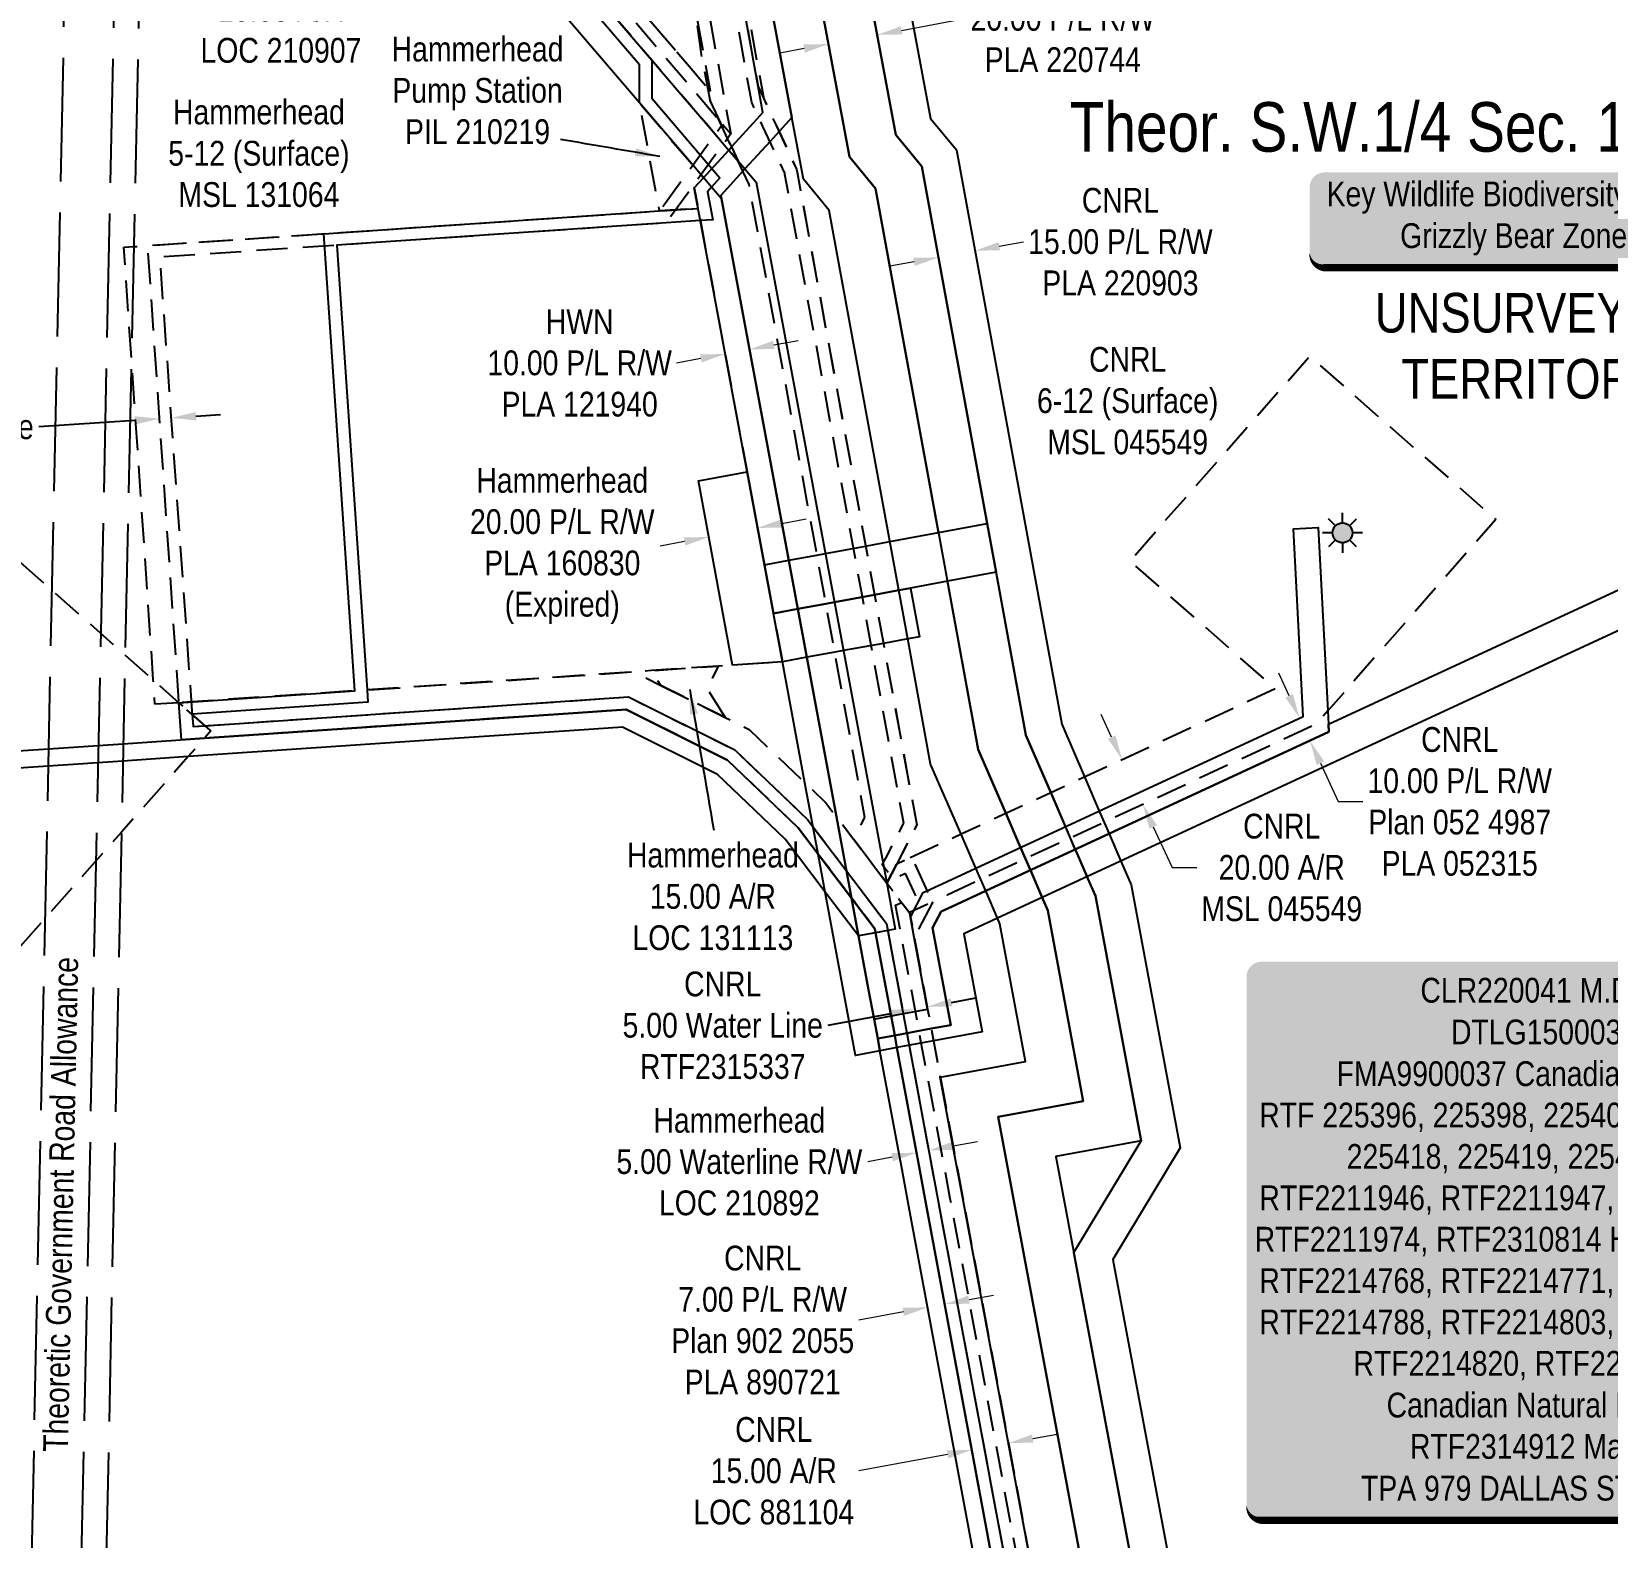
# Model space of a CAD drawing. Extents: x 402981 to 415543, y 6059617 to 6063944.
# Drawn here: x 404687 to 405324, y 6061458 to 6062066 of the extents above; entities that cross this region are included whole.
import ezdxf
from ezdxf.enums import TextEntityAlignment as Align

# ---------------------------------------------------------------- set-up
doc = ezdxf.new("R2010")
doc.units = 0
doc.header["$LTSCALE"] = 5
doc.header["$PDMODE"] = 34
doc.header["$PDSIZE"] = 5
doc.linetypes.add('foc-ACCESSROAD', pattern=[3.75, 2.5, -1.25])
doc.linetypes.add('foc-UNSURVEYED', pattern=[12.5, 10, -2.5])
doc.layers.get('Defpoints').update_dxf_attribs({"color": 9})
for name, color, linetype in [('AS-SURFACE IMPACT', 7, 'Continuous'), ('AS-WILDLIFE-BLOCK', 131, 'Continuous'), ('C-SYMBOL', 7, 'Continuous'), ('F-AR', 190, 'foc-ACCESSROAD'), ('F-RW', 190, 'Continuous'), ('F-WS', 190, 'foc-ACCESSROAD'), ('F-WS-S', 190, 'Continuous'), ('L-ROAD-T', 7, 'Continuous'), ('L-UNS-T', 3, 'Continuous'), ('L-USEC', 7, 'foc-UNSURVEYED'), ('P-TEMP-BLUE', 160, 'Continuous')]:
    doc.layers.add(name, color=color, linetype=linetype)
for name, color, linetype, lineweight in [('F-AR-T', 190, 'Continuous', 9), ('F-RW-T', 190, 'Continuous', 9), ('F-WS-T', 190, 'Continuous', 9)]:
    doc.layers.add(name, color=color, linetype=linetype, lineweight=lineweight)
doc.styles.add('175L', font='ARIALN.TTF', dxfattribs={"height": 20})
doc.styles.add('80', font='ARIALN.TTF', dxfattribs={"height": 10})
doc.styles.add('80CG', font='ARIALN.TTF', dxfattribs={"height": 10})
doc.styles.add('80L', font='ARIALN.TTF', dxfattribs={"height": 10})
doc.dimstyles.new('Compass 5 000', dxfattribs={"dimscale": 5, "dimtxt": 9, "dimasz": 2, "dimexe": 0.2, "dimexo": 0.0625, "dimgap": 0.5, "dimtad": 0, "dimtih": 1, "dimtoh": 1, "dimzin": 0, "dimdsep": 46, "dimtxsty": '80CG', "dimcen": 0.1, "dimse1": 1, "dimse2": 1, "dimclrd": 256, "dimclrt": 256, "dimaunit": 1, "dimadec": 4, "dimazin": 0, "dimtfac": 0.06, "dimtofl": 0, "dimtmove": 0, "dimatfit": 1, "dimfxl": 0.2, "dimtolj": 1, "dimtzin": 0, "dimlwd": -1, "dimarcsym": 0})

# ---------------------------------------------------------------- blocks, each defined once
blk = doc.blocks.new('*D549')
at = {"layer": 'Defpoints', "color": 0, "transparency": 16777216}
for p in [(405044.65, 6061613.27), (405045.06, 6061611.06), (405049.97, 6061611.98)]:
    blk.add_point(p, dxfattribs=at)
at = {"layer": 'F-RW-T', "color": 14, "transparency": 16777216}
for p, q in [((405059.39, 6061616.01), (405069.22, 6061617.84)), ((405034.82, 6061611.44), (405024.99, 6061609.61))]:
    blk.add_line(p, q, dxfattribs=at)
for points in [[(405059.09, 6061617.65), (405059.7, 6061614.37), (405049.56, 6061614.18)], [(405034.51, 6061613.07), (405035.12, 6061609.8), (405044.65, 6061613.27)]]:
    blk.add_solid(points, dxfattribs=at)
at = {"layer": 'F-RW-T', "color": 14, "transparency": 16777216, "insert": (404973.11, 6061609.61), "char_height": 10, "attachment_point": 5, "style": '80CG'}
blk.add_mtext('\\A1;Hammerhead\\P5.00 Waterline R/W\\PLOC 210892', dxfattribs=at)
blk = doc.blocks.new('*D560')
at = {"layer": 'Defpoints', "color": 0, "transparency": 16777216}
for p in [(404891.41, 6062123.75), (404914.65, 6062096.58), (404907.13, 6062090.15)]:
    blk.add_point(p, dxfattribs=at)
at = {"layer": 'F-AR-T', "transparency": 16777216}
for p, q in [((404899.01, 6062130.25), (404906.61, 6062136.75)), ((404876.29, 6062110.83), (404834.34, 6062074.96)), ((404834.34, 6062074.96), (404824.34, 6062074.96))]:
    blk.add_line(p, q, dxfattribs=at)
for points in [[(404897.93, 6062131.52), (404900.1, 6062128.99), (404891.41, 6062123.75)], [(404875.21, 6062112.09), (404877.37, 6062109.56), (404883.89, 6062117.32)]]:
    blk.add_solid(points, dxfattribs=at)
at = {"layer": 'F-AR-T', "transparency": 16777216, "insert": (404788, 6062074.96), "char_height": 10, "attachment_point": 5, "style": '80CG'}
blk.add_mtext('\\A1;Hammerhead\\P10.00 A/R\\PLOC 210907', dxfattribs=at)
blk = doc.blocks.new('*D566')
at = {"layer": 'Defpoints', "color": 0, "transparency": 16777216}
for p in [(405055.89, 6061552.87), (405070.63, 6061555.61), (405081.73, 6061496.01)]:
    blk.add_point(p, dxfattribs=at)
at = {"layer": 'F-AR-T', "transparency": 16777216}
for p, q in [((405091.56, 6061497.84), (405101.39, 6061499.68)), ((405057.16, 6061491.44), (405021.3, 6061484.77))]:
    blk.add_line(p, q, dxfattribs=at)
for points in [[(405091.26, 6061499.48), (405091.87, 6061496.21), (405081.73, 6061496.01)], [(405056.85, 6061493.08), (405057.46, 6061489.8), (405066.99, 6061493.27)]]:
    blk.add_solid(points, dxfattribs=at)
at = {"layer": 'F-AR-T', "transparency": 16777216, "insert": (404987.01, 6061484.77), "char_height": 10, "attachment_point": 5, "style": '80CG'}
blk.add_mtext('\\A1;CNRL\\P15.00 A/R\\PLOC 881104', dxfattribs=at)
blk = doc.blocks.new('*D578')
at = {"layer": 'Defpoints', "color": 0, "transparency": 16777216}
for p in [(405127.79, 6061772.08), (405136.04, 6061753.86), (405136.19, 6061753.93)]:
    blk.add_point(p, dxfattribs=at)
at = {"layer": 'F-AR-T', "transparency": 16777216}
for p, q in [((405123.44, 6061781.09), (405119.24, 6061790.17)), ((405140.24, 6061744.79), (405147.83, 6061728.38)), ((405147.83, 6061728.38), (405157.83, 6061728.38))]:
    blk.add_line(p, q, dxfattribs=at)
for points in [[(405124.96, 6061781.79), (405121.93, 6061780.39), (405127.64, 6061772.01)], [(405141.75, 6061745.49), (405138.72, 6061744.09), (405136.04, 6061753.86)]]:
    blk.add_solid(points, dxfattribs=at)
at = {"layer": 'F-AR-T', "transparency": 16777216, "insert": (405192.13, 6061728.38), "char_height": 10, "attachment_point": 5, "style": '80CG'}
blk.add_mtext('\\A1;CNRL\\P20.00 A/R\\PMSL 045549', dxfattribs=at)
blk = doc.blocks.new('*D592')
at = {"layer": 'Defpoints', "color": 0, "transparency": 16777216}
for p in [(404967.37, 6061935.75), (404967.48, 6061935.16), (404977.31, 6061936.99)]:
    blk.add_point(p, dxfattribs=at)
at = {"layer": 'F-RW-T', "transparency": 16777216}
for p, q in [((404987.03, 6061939.41), (404996.86, 6061941.24)), ((404957.53, 6061933.93), (404947.7, 6061932.1))]:
    blk.add_line(p, q, dxfattribs=at)
for points in [[(404986.73, 6061941.05), (404987.34, 6061937.77), (404977.2, 6061937.58)], [(404957.23, 6061935.56), (404957.84, 6061932.29), (404967.37, 6061935.75)]]:
    blk.add_solid(points, dxfattribs=at)
at = {"layer": 'F-RW-T', "transparency": 16777216, "insert": (404908.62, 6061932.1), "char_height": 10, "attachment_point": 5, "style": '80CG', "bg_fill": 3, "box_fill_scale": 1.1, "bg_fill_color": 256, "bg_fill_true_color": 13158600, "bg_fill_transparency": 0}
blk.add_mtext('\\A1;HWN\\P10.00 P/L R/W\\PPLA 121940', dxfattribs=at)
blk = doc.blocks.new('*D615')
at = {"layer": 'Defpoints', "color": 0, "transparency": 16777216}
for p in [(404980.21, 6061866.64), (404960.59, 6061863.01), (404960.81, 6061861.86)]:
    blk.add_point(p, dxfattribs=at)
at = {"layer": 'F-RW-T', "transparency": 16777216}
for p, q in [((404990.25, 6061867.32), (405000.09, 6061869.14)), ((404950.97, 6061860.04), (404941.14, 6061858.22))]:
    blk.add_line(p, q, dxfattribs=at)
for points in [[(404989.95, 6061868.96), (404990.56, 6061865.68), (404980.42, 6061865.5)], [(404950.67, 6061861.68), (404951.28, 6061858.4), (404960.81, 6061861.86)]]:
    blk.add_solid(points, dxfattribs=at)
at = {"layer": 'F-RW-T', "transparency": 16777216, "insert": (404901.6, 6061858.22), "char_height": 10, "attachment_point": 5, "style": '80CG'}
blk.add_mtext('\\A1;Hammerhead\\P20.00 P/L R/W\\PPLA 160830\\P(Expired)', dxfattribs=at)
blk = doc.blocks.new('*D619')
at = {"layer": 'Defpoints', "color": 0, "transparency": 16777216}
for p in [(405077.09, 6061520.93), (405096.83, 6061524.6), (405093.48, 6061432.92)]:
    blk.add_point(p, dxfattribs=at)
at = {"layer": 'F-RW-T', "transparency": 16777216}
for p, q in [((405123.05, 6061438.42), (405132.88, 6061440.25)), ((405083.65, 6061431.09), (405038.09, 6061422.61))]:
    blk.add_line(p, q, dxfattribs=at)
for points in [[(405122.74, 6061440.06), (405123.35, 6061436.79), (405113.22, 6061436.59)], [(405083.34, 6061432.73), (405083.95, 6061429.45), (405093.48, 6061432.92)]]:
    blk.add_solid(points, dxfattribs=at)
at = {"layer": 'F-RW-T', "transparency": 16777216, "insert": (404998.55, 6061422.61), "char_height": 10, "attachment_point": 5, "style": '80CG'}
blk.add_mtext('\\A1;Hammerhead\\P20.00 P/L R/W\\PPLA 170041', dxfattribs=at)
blk = doc.blocks.new('*D635')
at = {"layer": 'Defpoints', "color": 0, "transparency": 16777216}
for p in [(405022.05, 6062100.5), (405002.39, 6062096.83), (405028.76, 6062064.58)]:
    blk.add_point(p, dxfattribs=at)
at = {"layer": 'F-RW-T', "transparency": 16777216}
for p, q in [((405038.59, 6062066.41), (405064.17, 6062071.19)), ((404999.27, 6062059.07), (404989.44, 6062057.23))]:
    blk.add_line(p, q, dxfattribs=at)
for points in [[(405038.29, 6062068.05), (405038.9, 6062064.78), (405028.76, 6062064.58)], [(404998.96, 6062060.71), (404999.58, 6062057.43), (405009.1, 6062060.9)]]:
    blk.add_solid(points, dxfattribs=at)
at = {"layer": 'F-RW-T', "transparency": 16777216, "insert": (405103.71, 6062071.19), "char_height": 10, "attachment_point": 5, "style": '80CG'}
blk.add_mtext('\\A1;Hammerhead\\P20.00 P/L R/W\\PPLA 220744', dxfattribs=at)
blk = doc.blocks.new('*D652')
at = {"layer": 'Defpoints', "color": 0, "transparency": 16777216}
for p in [(404838.17, 6062147.66), (404906.24, 6062091.19), (404894.84, 6062081.44)]:
    blk.add_point(p, dxfattribs=at)
at = {"layer": 'F-RW-T', "transparency": 16777216}
for p, q in [((404857.16, 6062163.91), (404864.76, 6062170.41)), ((404830.58, 6062141.16), (404822.98, 6062134.65)), ((404822.98, 6062134.65), (404812.98, 6062134.65))]:
    blk.add_line(p, q, dxfattribs=at)
for points in [[(404856.08, 6062165.17), (404858.25, 6062162.64), (404849.57, 6062157.41)], [(404829.49, 6062142.42), (404831.66, 6062139.89), (404838.17, 6062147.66)]]:
    blk.add_solid(points, dxfattribs=at)
at = {"layer": 'F-RW-T', "transparency": 16777216, "insert": (404773.89, 6062134.65), "char_height": 10, "attachment_point": 5, "style": '80CG'}
blk.add_mtext('\\A1;CNRL\\P15.00 P/L R/W\\PPlan 942 0857\\PPLA 940124', dxfattribs=at)
blk = doc.blocks.new('*U677')
h = blk.add_hatch(color=255)
edge = h.paths.add_edge_path()
edge.add_line((-144, -113.5), (144, -113.5))
edge.add_arc((144, -107.5), 6, 270, 360)
edge.add_line((150, -107.5), (150, 106))
edge.add_arc((144, 106), 6, 0, 90)
edge.add_line((144, 112), (-144, 112))
edge.add_arc((-144, 106), 6, 90, 180)
edge.add_line((-150, 106), (-150, -107.5))
edge.add_arc((-144, -107.5), 6, 180, 270)
at = {"color": 44, "flags": 128}
blk.add_lwpolyline([(-144, -113.5, 3, 3, 0), (144, -113.5, 3, 3, 0.414214), (150, -107.5, 3, 3, 0), (150, 106, 3, 0, 0.414214), (144, 112, 0, 0, 0), (-144, 112, 0, 0, 0.414214), (-150, 106, 0, 0, 0), (-150, -107.5, 0, 3, 0.414214)], format="xyseb", close=True, dxfattribs=at)
at = {"color": 44, "style": '80'}
blk.add_attdef('ENTER_TEXT_001', (-35.99, -5), '', height=10, dxfattribs=at)
blk = doc.blocks.new('*D685')
at = {"layer": 'Defpoints', "color": 0, "transparency": 16777216}
for p in [(405189.66, 6061784.2), (405203.53, 6061779.61), (405193.86, 6061775.13)]:
    blk.add_point(p, dxfattribs=at)
at = {"layer": 'F-RW-T', "transparency": 16777216}
for p, q in [((405195.13, 6061797.75), (405190.93, 6061806.83)), ((405207.73, 6061770.53), (405214.91, 6061755.03)), ((405214.91, 6061755.03), (405224.91, 6061755.03))]:
    blk.add_line(p, q, dxfattribs=at)
for points in [[(405196.64, 6061798.45), (405193.62, 6061797.05), (405199.33, 6061788.68)], [(405209.25, 6061771.23), (405206.22, 6061769.83), (405203.53, 6061779.61)]]:
    blk.add_solid(points, dxfattribs=at)
at = {"layer": 'F-RW-T', "transparency": 16777216, "insert": (405263.99, 6061755.03), "char_height": 10, "attachment_point": 5, "style": '80CG'}
blk.add_mtext('\\A1;CNRL\\P10.00 P/L R/W\\PPlan 052 4987\\PPLA 052315', dxfattribs=at)
blk = doc.blocks.new('*U687')
h = blk.add_hatch(color=255)
edge = h.paths.add_edge_path()
edge.add_line((-76.5, -20), (76.5, -20))
edge.add_arc((76.5, -14), 6, 270, 360)
edge.add_line((82.5, -14), (82.5, 12.5))
edge.add_arc((76.5, 12.5), 6, 0, 90)
edge.add_line((76.5, 18.5), (-76.5, 18.5))
edge.add_arc((-76.5, 12.5), 6, 90, 180)
edge.add_line((-82.5, 12.5), (-82.5, -14))
edge.add_arc((-76.5, -14), 6, 180, 270)
at = {"color": 131, "flags": 128}
blk.add_lwpolyline([(-76.5, -20, 3, 3, 0), (76.5, -20, 3, 3, 0.414214), (82.5, -14, 3, 3, 0), (82.5, 12.5, 3, 0, 0.414214), (76.5, 18.5, 0, 0, 0), (-76.5, 18.5, 0, 0, 0.414214), (-82.5, 12.5, 0, 0, 0), (-82.5, -14, 0, 3, 0.414214)], format="xyseb", close=True, dxfattribs=at)
at = {"color": 131, "style": '80'}
blk.add_attdef('ENTER_TEXT_001', (-35.99, -5), '', height=10, dxfattribs=at)
blk = doc.blocks.new('GAS')
h = blk.add_hatch(color=255)
h.dxf.hatch_style = 1
edge = h.paths.add_edge_path()
edge.add_arc((0, 0), 0.9, 0, 360)
for p, q in [((0, 0.81), (0, 1.62)), ((-0.81, 0), (-1.62, 0)), ((-0.57, 0.57), (-1.14, 1.14)), ((0.57, 0.57), (1.14, 1.14)), ((1.62, 0), (0.81, 0)), ((-0.57, -0.57), (-1.14, -1.14)), ((0, -0.81), (0, -1.62)), ((1.14, -1.14), (0.57, -0.57))]:
    blk.add_line(p, q)
blk.add_circle((0, 0), 0.8)
blk = doc.blocks.new('*D709')
at = {"layer": 'Defpoints', "color": 0, "transparency": 16777216}
for p in [(405041.46, 6061684.99), (405046.37, 6061685.9), (405044.03, 6061671.21)]:
    blk.add_point(p, dxfattribs=at)
at = {"layer": 'P-TEMP-BLUE', "transparency": 16777216}
for p, q in [((405058.77, 6061673.96), (405068.6, 6061675.79)), ((405034.2, 6061669.38), (405008.85, 6061664.66))]:
    blk.add_line(p, q, dxfattribs=at)
for points in [[(405058.47, 6061675.59), (405059.08, 6061672.32), (405048.94, 6061672.12)], [(405033.89, 6061671.02), (405034.5, 6061667.74), (405044.03, 6061671.21)]]:
    blk.add_solid(points, dxfattribs=at)
at = {"layer": 'P-TEMP-BLUE', "transparency": 16777216, "insert": (404966.39, 6061664.66), "char_height": 10, "attachment_point": 5, "style": '80CG'}
blk.add_mtext('\\A1;CNRL\\P5.00 Water Line\\PRTF2315337', dxfattribs=at)
blk = doc.blocks.new('*D792')
at = {"layer": 'Defpoints', "color": 0, "transparency": 16777216}
for p in [(405068.22, 6061977.45), (405071.23, 6061961.07), (405056.48, 6061958.37)]:
    blk.add_point(p, dxfattribs=at)
at = {"layer": 'F-RW-T', "transparency": 16777216}
for p, q in [((405078.06, 6061979.25), (405087.9, 6061981.06)), ((405043.64, 6061972.94), (405033.81, 6061971.14))]:
    blk.add_line(p, q, dxfattribs=at)
for points in [[(405077.76, 6061980.89), (405078.36, 6061977.61), (405068.22, 6061977.45)], [(405043.34, 6061974.58), (405043.94, 6061971.3), (405053.48, 6061974.75)]]:
    blk.add_solid(points, dxfattribs=at)
at = {"layer": 'F-RW-T', "transparency": 16777216, "insert": (405126.98, 6061981.06), "char_height": 10, "attachment_point": 5, "style": '80CG'}
blk.add_mtext('\\A1;CNRL\\P15.00 P/L R/W\\PPLA 220903', dxfattribs=at)
blk = doc.blocks.new('*D793')
at = {"layer": 'Defpoints', "color": 0, "transparency": 16777216}
for p in [(405047.37, 6061560.39), (405054.25, 6061561.67), (405049.15, 6061550.83)]:
    blk.add_point(p, dxfattribs=at)
at = {"layer": 'F-RW-T', "transparency": 16777216}
for p, q in [((405065.87, 6061553.94), (405075.7, 6061555.77)), ((405039.32, 6061549), (405021.29, 6061545.64))]:
    blk.add_line(p, q, dxfattribs=at)
for points in [[(405065.56, 6061555.58), (405066.17, 6061552.3), (405056.03, 6061552.11)], [(405039.02, 6061550.64), (405039.63, 6061547.36), (405049.15, 6061550.83)]]:
    blk.add_solid(points, dxfattribs=at)
at = {"layer": 'F-RW-T', "transparency": 16777216, "insert": (404982.53, 6061545.64), "char_height": 10, "attachment_point": 5, "style": '80CG'}
blk.add_mtext('\\A1;CNRL\\P7.00 P/L R/W\\PPlan 902 2055\\PPLA 890721', dxfattribs=at)
blk = doc.blocks.new('*D794')
at = {"layer": 'Defpoints', "color": 0, "transparency": 16777216}
for p in [(404738.99, 6061909.62), (404739.27, 6061905.58), (404743.91, 6061905.9)]:
    blk.add_point(p, dxfattribs=at)
at = {"layer": 'P-TEMP-BLUE', "transparency": 16777216}
for p, q in [((404753.61, 6061910.62), (404763.59, 6061911.3)), ((404729.02, 6061908.94), (404690.2, 6061906.29))]:
    blk.add_line(p, q, dxfattribs=at)
for points in [[(404728.9, 6061910.61), (404729.13, 6061907.28), (404738.99, 6061909.62)], [(404753.5, 6061912.28), (404753.72, 6061908.96), (404743.63, 6061909.94)]]:
    blk.add_solid(points, dxfattribs=at)
at = {"layer": 'P-TEMP-BLUE', "transparency": 16777216, "insert": (404647.74, 6061906.29), "char_height": 10, "attachment_point": 5, "style": '80CG'}
blk.add_mtext('\\A1;Mancal\\P5.00 Water Line\\PRTF2317501', dxfattribs=at)

msp = doc.modelspace()

# ---------------------------------------------------------------- linework, layer by layer
at = {"layer": 'F-AR', "color": 160, "flags": 128}
for points in [[(404326.532, 6063917.694), (404451.503, 6063880.422), (404515.202, 6063885.289), (404633.955, 6063882.465), (404700.233, 6063516.664), (404714.053, 6063519.168), (404821.905, 6062923.687), (404943.446, 6062253.042), (404958.047, 6062176.789), (404982.925, 6062038.816), (404987.16, 6062029.745), (404992.849, 6062017.557), (404996.228, 6062010.32), (404996.443, 6062009.146), (405001.597, 6061980.997), (405027.683, 6061838.543), (405031.276, 6061818.921), (405044.706, 6061745.579), (405036.737, 6061729.958), (405042.573, 6061732.658), (405050.97, 6061714.508), (405041.833, 6061710.281), (405043.722, 6061700.138), (405049.109, 6061671.216), (405050.577, 6061663.358), (405051.494, 6061658.434), (405060.446, 6061610.343), (405063.191, 6061595.597), (405101.565, 6061389.47), (405105.576, 6061366.683), (405171.565, 6060991.971), (405207.741, 6060799.86), (405276.437, 6060424.286), (405302.23, 6060284.663), (405312.022, 6060231.66), (405312.241, 6060223.31), (405312.552, 6060211.421), (405314.492, 6060137.366), (405439.998, 6060243.264), (405484.39, 6060279.435), (405508.005, 6060298.956), (405554.707, 6060340.97), (405627.508, 6060401.734), (405640.729, 6060412.77), (405610.717, 6060445.51), (405682.043, 6060505.426), (405685.171, 6060501.714), (405617.76, 6060444.908), (405647.766, 6060412.595), (405630.366, 6060398.296), (405443.221, 6060239.444), (405309.753, 6060127.424), (405307.556, 6060211.29), (405307.245, 6060223.18), (405307.036, 6060231.137), (405297.315, 6060283.755), (405271.522, 6060423.383), (405202.827, 6060798.948), (405166.648, 6060991.075), (405100.654, 6061365.817), (405096.647, 6061388.579), (405058.277, 6061594.683), (405055.533, 6061609.428), (405046.58, 6061657.519), (405045.663, 6061662.443), (405044.196, 6061670.299), (405038.809, 6061699.222), (405036.209, 6061713.185), (405044.335, 6061716.945), (405040.135, 6061726.024), (405035.195, 6061723.738), (405030.838, 6061729.451), (405032.294, 6061732.248), (405039.485, 6061746.343), (405026.359, 6061818.021), (405022.766, 6061837.643), (404996.681, 6061980.097), (404991.527, 6062008.246), (404991.428, 6062008.788), (404988.321, 6062015.443), (404982.631, 6062027.631), (404978.122, 6062037.29), (404953.133, 6062175.875), (404938.533, 6062252.126), (404816.987, 6062922.796), (404710.026, 6063513.359), (404696.206, 6063510.855), (404629.764, 6063877.565), (404515.333, 6063880.287), (404450.961, 6063875.368), (404307.659, 6063918.107)], [(405108.194, 6061323.002), (405098.418, 6061320.88), (405090.292, 6061367.027), (405086.83, 6061386.696), (405048.447, 6061592.863), (405045.702, 6061607.608), (405036.752, 6061655.687), (405027.817, 6061703.686), (404996.821, 6061744.485), (404968.329, 6061771.749), (404927.36, 6061792.177), (404747.839, 6061780.002), (404734.223, 6061979.508), (404940.853, 6061993.49), (404966.265, 6062028.501), (404969.605, 6062024.594), (404943.524, 6061988.661), (404739.007, 6061974.823), (404752.487, 6061785.326), (404928.376, 6061797.255), (404971.237, 6061775.883), (405000.562, 6061747.823), (405032.513, 6061705.766), (405041.665, 6061656.601), (405050.616, 6061608.523), (405053.361, 6061593.777), (405091.748, 6061387.586), (405095.214, 6061367.893), (405102.438, 6061326.867), (405112.214, 6061328.99)]]:
    msp.add_lwpolyline(points, dxfattribs=at)
at = {"layer": 'F-AR', "flags": 128}
for points in [[(405036.737, 6061729.958), (405032.652, 6061722.071), (405019.269, 6061739.723), (405023.816, 6061748.637), (405011.602, 6061815.336), (405008.019, 6061834.901), (404977.023, 6062004.183), (404974.532, 6062009.519), (404972.621, 6062013.613), (404969.947, 6062019.343), (404961.462, 6062037.517), (404958.509, 6062053.171), (404957.839, 6062056.723), (404952.426, 6062094.903), (404937.489, 6062174.995), (404924.967, 6062242.155), (404895.025, 6062409.44), (404878.737, 6062498.898), (404875.155, 6062518.567), (404849.198, 6062661.127), (404801.474, 6062923.246), (404794.958, 6062959.254), (404792.287, 6062974.013), (404790.691, 6062982.832), (404785.21, 6063013.126), (404778.337, 6063051.111), (404769.753, 6063098.496), (404753.971, 6063185.623), (404726.945, 6063334.819), (404640.726, 6063810.782), (404628.536, 6063878.082), (404648.363, 6063877.629), (404648.711, 6063877.621), (404660.888, 6063810.342), (404729.032, 6063433.861), (404756.055, 6063284.559), (404788.918, 6063103), (404805.266, 6063012.674), (404810.75, 6062982.379), (404811.763, 6062977.779), (404814.424, 6062963.03), (404814.88, 6062959.562), (404815.286, 6062957.317), (404818.41, 6062940.057), (404819.739, 6062932.716), (404821.277, 6062924.283), (404823.949, 6062909.526), (404894.086, 6062521.958), (404897.647, 6062502.286), (404914.493, 6062409.211), (404917.163, 6062394.458), (404944.134, 6062245.451), (404956.964, 6062174.556), (404980.654, 6062043.681), (404989.116, 6062025.555), (404996.228, 6062010.32), (404996.443, 6062009.146), (405001.597, 6061980.997), (405027.683, 6061838.543), (405031.276, 6061818.921), (405044.706, 6061745.579), (405036.737, 6061729.958)], [(403673.022, 6063115.313), (403887.434, 6063076.071), (403920.214, 6063072.327), (404245.671, 6063035.159), (404267.302, 6063024.489), (404270.918, 6063022.714), (404276.664, 6063019.882), (404297.34, 6063009.691), (404310.098, 6062993.381), (404357.748, 6062932.515), (404616.303, 6062458.383), (404658.307, 6062396.275), (404705.997, 6062340.523), (404727.364, 6062315.544), (404735.442, 6062306.112), (404780.791, 6062253.161), (404845.842, 6062177.06), (404960.422, 6062043.028), (404961.462, 6062037.517), (404969.947, 6062019.343), (404972.621, 6062013.613), (404968.796, 6062018.078), (404968.457, 6062018.475), (404960.446, 6062027.832), (404949.622, 6062040.49), (404937.779, 6062054.327), (404832.487, 6062177.362), (404784.285, 6062233.681), (404735.126, 6062291.117), (404719.78, 6062309.061), (404705.682, 6062325.543), (404650.347, 6062390.203), (404607.757, 6062453.175), (404349.37, 6062927.001), (404297.186, 6062993.664), (404290.861, 6063001.746), (404280.531, 6063006.838), (404259.866, 6063017.016), (404243.624, 6063025.008), (404242.791, 6063025.426), (404167.306, 6063034.009), (404166.741, 6063029.043), (404127.013, 6063033.559), (404127.578, 6063038.526), (404048.83, 6063047.478), (404048.265, 6063042.512), (404008.538, 6063047.029), (404009.102, 6063051.995), (403920, 6063062.258), (403885.971, 6063066.177), (403674.517, 6063104.879), (403562.25, 6063048.611), (403566.653, 6063039.828), (403573.458, 6063026.275), (403541.436, 6063010.21), (403510.911, 6062994.91), (403502.804, 6063011.056), (403499.702, 6063017.245), (403488.004, 6063011.379), (403433.02, 6062983.855), (403430.419, 6062979.678), (403447.18, 6062969.2), (403427.993, 6062938.397), (403420.203, 6062944.797), (403433.419, 6062966.014), (403416.672, 6062976.449), (403426.068, 6062991.527), (403466.626, 6063011.848), (403508.627, 6063032.9), (403517.587, 6063015.036), (403557.79, 6063035.211), (403555.345, 6063040.076), (403548.833, 6063053.059), (403587.537, 6063072.462), (403601.015, 6063079.218), (403673.022, 6063115.313)], [(404941.383, 6061801.937), (404967.406, 6061788.96), (404977.054, 6061784.149), (404999.566, 6061762.605), (405008.045, 6061754.497), (405012.287, 6061748.911), (405019.269, 6061739.723), (405032.636, 6061722.08), (405041.908, 6061709.921), (405042.18, 6061708.421), (405043.722, 6061700.138), (405049.109, 6061671.216), (405050.577, 6061663.358), (405051.494, 6061658.434), (405060.446, 6061610.343), (405063.191, 6061595.597), (405101.565, 6061389.47), (405105.576, 6061366.683), (405171.565, 6060991.971), (405251.573, 6060558.876), (405276.437, 6060424.286), (405302.23, 6060284.663), (405312.022, 6060231.66), (405312.241, 6060223.311), (405312.552, 6060211.421), (405314.813, 6060125.14), (405315.148, 6060112.288), (405308.683, 6060119.999), (405299.666, 6060130.753), (405299.329, 6060143.605), (405297.815, 6060201.376), (405297.503, 6060213.264), (405297.062, 6060230.095), (405236.261, 6060559.22), (405156.808, 6060989.311), (405090.292, 6061367.027), (405086.83, 6061386.696), (405048.447, 6061592.863), (405045.702, 6061607.608), (405036.752, 6061655.687), (405035.835, 6061660.613), (405034.371, 6061668.473), (405028.121, 6061702.051), (405027.817, 6061703.686), (405018.391, 6061716.093), (405004.92, 6061733.823), (404996.821, 6061744.485), (404968.329, 6061771.748), (404927.36, 6061792.177), (404911.853, 6061791.125), (404757.135, 6061780.632), (404759.716, 6061783.549), (404746.82, 6061794.958), (404817.813, 6061799.772), (404930.405, 6061807.411), (404941.383, 6061801.937)], [(404967.406, 6061788.96), (404941.384, 6061801.937), (404937.594, 6061807.899), (404964.587, 6061809.729), (404959.985, 6061800.633), (404967.406, 6061788.96)]]:
    msp.add_lwpolyline(points, close=True, dxfattribs=at)
at = {"layer": 'F-AR', "color": 160, "flags": 128}
msp.add_lwpolyline([(403407.676, 6062952.57), (403403.429, 6062955.206), (403416.672, 6062976.449), (403426.068, 6062991.527), (403466.626, 6063011.848), (403508.627, 6063032.9), (403524.295, 6063040.755), (403548.833, 6063053.059), (403587.537, 6063072.462), (403601.015, 6063079.218), (403673.022, 6063115.313), (403887.434, 6063076.071), (403920.214, 6063072.327), (404245.671, 6063035.159), (404267.302, 6063024.489), (404270.918, 6063022.714), (404276.664, 6063019.882), (404297.324, 6063009.698), (404310.098, 6062993.381), (404357.748, 6062932.515), (404616.303, 6062458.383), (404658.307, 6062396.275), (404705.997, 6062340.523), (404727.364, 6062315.543), (404735.442, 6062306.112), (404780.791, 6062253.161), (404845.842, 6062177.061), (404961.399, 6062041.886), (404925.161, 6062242.248), (404801.805, 6062923.735), (404792.213, 6062976.764), (404761.794, 6062971.261), (404760.904, 6062976.18), (404796.242, 6062982.572), (404806.723, 6062924.625), (404930.079, 6062243.138), (404969.605, 6062024.594), (404842.043, 6062173.813), (404776.995, 6062249.91), (404731.646, 6062302.86), (404723.566, 6062312.295), (404702.199, 6062337.274), (404654.326, 6062393.241), (404612.029, 6062455.78), (404353.558, 6062929.759), (404306.163, 6062990.3), (404294.092, 6063005.72), (404274.454, 6063015.399), (404268.712, 6063018.229), (404265.095, 6063020.004), (404244.24, 6063030.292), (403919.647, 6063067.361), (403886.7, 6063071.124), (403673.767, 6063110.096), (403603.255, 6063074.75), (403589.777, 6063067.994), (403551.073, 6063048.591), (403526.535, 6063036.287), (403510.867, 6063028.432), (403468.865, 6063007.379), (403429.566, 6062987.689), (403420.913, 6062973.805), (403407.676, 6062952.57)], close=True, dxfattribs=at)
at = {"layer": 'F-RW', "color": 14}
for points in [[(405086.83, 6061386.696), (405048.447, 6061592.863), (405045.702, 6061607.608), (405036.752, 6061655.687), (405035.835, 6061660.613), (405034.372, 6061668.473), (405028.121, 6061702.051), (405027.817, 6061703.686), (405018.391, 6061716.092), (405004.923, 6061733.82), (404996.821, 6061744.485), (404968.329, 6061771.748), (404927.36, 6061792.177), (404911.853, 6061791.125), (404757.135, 6061780.632), (404747.84, 6061780.002), (404746.82, 6061794.959), (404817.813, 6061799.773), (404805.27, 6061984.276), (404940.853, 6061993.489), (404951.442, 6061994.209), (404956.458, 6061994.549), (404954.923, 6062002.824), (404958.626, 6062006.905), (404955.343, 6062010.741), (404952.906, 6062013.589), (404932.738, 6062037.156), (404932.781, 6062052.48), (404825.763, 6062177.513)], [(404832.472, 6062177.362), (404937.779, 6062054.327), (404937.735, 6062039.005), (404962.01, 6062010.632), (404965.283, 6062006.816), (404961.918, 6062003.057), (404960.3, 6062001.249), (404962.401, 6061989.948), (404957.373, 6061989.605), (404810.596, 6061979.631), (404822.8, 6061800.11), (404823.139, 6061795.127), (404752.135, 6061790.273), (404752.487, 6061785.328), (404757.333, 6061785.657), (404928.373, 6061797.256), (404971.235, 6061775.885), (405000.56, 6061747.825), (405002.896, 6061744.75), (405016.357, 6061727.032), (405032.512, 6061705.768), (405033.034, 6061702.964), (405039.284, 6061669.388), (405040.747, 6061661.528), (405041.664, 6061656.603), (405091.747, 6061387.589)]]:
    msp.add_lwpolyline(points, dxfattribs=at)
at = {"layer": 'F-RW'}
for points in [[(404832.487, 6062177.362), (404937.779, 6062054.327), (404949.622, 6062040.49), (404960.446, 6062027.832), (404968.457, 6062018.475), (404968.796, 6062018.078), (404972.621, 6062013.613), (404973.368, 6062012.741), (404975.308, 6062010.475), (404979.904, 6062005.103), (405032.636, 6061722.08), (405035.982, 6061703.512), (405033.034, 6061702.964), (405028.121, 6061702.051), (405021.241, 6061700.774), (405018.391, 6061716.093), (405016.357, 6061727.033), (405012.287, 6061748.911), (404965.873, 6061998.432), (404961.918, 6062003.057), (404959.005, 6062006.461), (404958.626, 6062006.905), (404955.343, 6062010.741), (404952.906, 6062013.589), (404932.737, 6062037.156), (404812.365, 6062177.816)], [(404967.586, 6062174.318), (404994.3, 6062031.254), (404989.116, 6062025.555), (404985.524, 6062021.604), (404975.331, 6062010.448), (404974.532, 6062009.519), (404965.663, 6061999.767), (404965.884, 6061998.422), (404996.685, 6061832.8), (405000.316, 6061813.278), (405012.287, 6061748.911), (405018.391, 6061716.093), (405021.24, 6061700.774), (405025.291, 6061679.012), (405027.491, 6061667.192), (405028.956, 6061659.32), (405029.872, 6061654.401), (405020.041, 6061652.561), (405007.773, 6061718.507), (405004.931, 6061733.812), (404999.574, 6061762.61), (404990.48, 6061811.487), (404986.855, 6061830.978), (404976.207, 6061888.197), (404961.945, 6061964.91), (404954.923, 6062002.824), (404958.63, 6062006.9), (404968.797, 6062018.078), (404969.947, 6062019.343), (404978.969, 6062029.263), (404982.551, 6062033.201), (404980.654, 6062043.681), (404956.964, 6062174.557)], [(405171.565, 6060991.971), (405105.576, 6061366.683), (405101.565, 6061389.47), (405063.191, 6061595.598), (405060.446, 6061610.343), (405054.236, 6061643.705), (405088.634, 6061650.098), (405078.312, 6061705.643), (405077.336, 6061707.944), (405072.583, 6061718.952), (405070.557, 6061723.556), (405068.574, 6061728.117), (405062.605, 6061741.897), (405050.335, 6061770.14), (405041.091, 6061820.702), (405037.491, 6061840.35), (405009.359, 6061993.693), (404998.948, 6062006.364), (404994.3, 6062031.254), (404967.586, 6062174.318)], [(405008.435, 6062173.398), (405036.306, 6062024.207), (405046.735, 6062011.51), (405073.187, 6061867.267), (405076.788, 6061847.631), (405057.122, 6061843.993), (405042.15, 6061841.221), (405037.499, 6061840.358), (405027.683, 6061838.542), (405011.495, 6061835.544), (405008.019, 6061834.9), (404996.684, 6061832.8), (404986.849, 6061830.979), (404983.19, 6061850.635), (404993.03, 6061852.45), (405004.42, 6061854.555), (405007.835, 6061855.186), (405024.085, 6061858.19), (405033.886, 6061860.002), (405053.523, 6061863.631), (405028.052, 6062002.596), (405017.61, 6062015.309), (404988.007, 6062173.857)], [(404988.007, 6062173.858), (405017.61, 6062015.309), (405028.052, 6062002.596), (405069.584, 6061776.008), (405080.692, 6061750.293), (405086.649, 6061736.501), (405088.624, 6061731.929), (405090.614, 6061727.323), (405095.373, 6061716.305), (405097.638, 6061711.062), (405111.957, 6061634.097), (405092.281, 6061630.44), (405077.549, 6061627.698), (405121.492, 6061392.767), (405126.176, 6061366.22), (405191.638, 6060995.386)], [(405211.312, 6060998.936), (405146.559, 6061365.762), (405141.164, 6061396.329), (405108.112, 6061572.965), (405135.298, 6061618.119), (405116.875, 6061716.956), (405113.863, 6061723.916), (405113.521, 6061724.707), (405109.094, 6061734.943), (405108.734, 6061735.726), (405106.771, 6061740.324), (405104.779, 6061744.909), (405098.843, 6061758.694), (405088.833, 6061781.875), (405076.782, 6061847.626), (405073.182, 6061867.264), (405046.735, 6062011.51), (405036.306, 6062024.207), (405008.435, 6062173.398)], [(405023.765, 6062173.053), (405050.336, 6062030.874), (405060.754, 6062018.189), (405103.27, 6061786.276), (405112.463, 6061764.992), (405118.416, 6061751.21), (405120.396, 6061746.627), (405122.381, 6061742.031), (405127.141, 6061731.012), (405131.304, 6061721.374), (405151.08, 6061615.263), (405123.896, 6061570.111), (405155.918, 6061399.002), (405161.844, 6061365.419), (405226.068, 6061001.598)], [(405121.492, 6061392.767), (405077.549, 6061627.698), (405092.281, 6061630.439), (405111.957, 6061634.097), (405097.638, 6061711.062), (405095.372, 6061716.306), (405090.614, 6061727.323), (405088.624, 6061731.929), (405086.649, 6061736.501), (405080.692, 6061750.293), (405069.584, 6061776.008), (405057.122, 6061843.995), (405042.149, 6061841.223), (405037.497, 6061840.359), (405027.683, 6061838.543), (405011.494, 6061835.545), (405008.019, 6061834.901), (404996.685, 6061832.801), (404986.849, 6061830.979), (404983.191, 6061850.635), (404993.03, 6061852.452), (405004.42, 6061854.557), (405007.834, 6061855.188), (405024.085, 6061858.19), (405033.886, 6061860.002), (405053.522, 6061863.63), (405073.182, 6061867.264), (405088.833, 6061781.875), (405098.823, 6061758.681), (405104.764, 6061744.889), (405106.737, 6061740.308), (405108.719, 6061735.706), (405109.065, 6061734.904), (405113.505, 6061724.7), (405113.852, 6061723.903), (405116.875, 6061716.956), (405135.298, 6061618.119), (405100.863, 6061611.705), (405141.164, 6061396.329)], [(405352.613, 6061835.398), (405077.389, 6061707.981), (405063.773, 6061701.678), (405071.148, 6061662.095), (405051.494, 6061658.434), (405036.752, 6061655.687), (405029.872, 6061654.401), (405028.957, 6061659.319), (405035.835, 6061660.613), (405050.577, 6061663.358), (405058.435, 6061664.821), (405051.14, 6061703.99), (405054.572, 6061710.635), (405058.994, 6061712.682), (405072.608, 6061718.986), (405211.158, 6061783.137), (405210.987, 6061786.353), (405350.206, 6061850.807)], [(404657.261, 6061773.858), (404694.114, 6061776.358), (404724.327, 6061778.407), (404757.135, 6061780.632), (404911.853, 6061791.125), (404927.36, 6061792.177), (404927.36, 6061792.177), (404968.329, 6061771.748), (404996.821, 6061744.485), (405004.92, 6061733.823), (405018.391, 6061716.093), (405027.817, 6061703.686), (405028.121, 6061702.051), (405034.371, 6061668.473), (405035.835, 6061660.613), (405036.752, 6061655.687), (405045.702, 6061607.608), (405048.447, 6061592.863), (405086.83, 6061386.696), (405090.292, 6061367.027), (405156.808, 6060989.311)], [(405149.921, 6060988.069), (405083.157, 6061367.187), (405079.942, 6061385.448), (405041.565, 6061591.587), (405038.82, 6061606.332), (405037.769, 6061611.98), (405029.872, 6061654.4), (405028.957, 6061659.315), (405027.491, 6061667.192), (405025.291, 6061679.012), (405021.241, 6061700.774), (405007.769, 6061718.505), (404991.583, 6061739.811), (404964.257, 6061765.958), (404925.937, 6061785.065), (404910.432, 6061784.013), (404853.972, 6061780.184), (404750.533, 6061773.169), (404724.179, 6061771.381), (404693.966, 6061769.332), (404657.736, 6061766.874)]]:
    msp.add_lwpolyline(points, dxfattribs=at)
for points in [[(404976.195, 6061888.19), (404986.851, 6061830.981), (404996.685, 6061832.8), (405008.019, 6061834.901), (405011.494, 6061835.545), (405027.683, 6061838.543), (405037.515, 6061840.364), (405042.149, 6061841.223), (405045.832, 6061821.575), (405041.113, 6061820.714), (405031.276, 6061818.921), (405015.14, 6061815.98), (405011.602, 6061815.336), (405000.316, 6061813.278), (404990.477, 6061811.486), (404970.389, 6061810.123), (404956.602, 6061884.561), (404976.195, 6061888.19)], [(405035.835, 6061660.613), (405028.957, 6061659.315), (405027.491, 6061667.192), (405034.371, 6061668.473), (405049.109, 6061671.216), (405043.722, 6061700.138), (405042.18, 6061708.421), (405047.263, 6061718.265), (405055.011, 6061721.853), (405068.626, 6061728.156), (405200.823, 6061789.368), (405196.865, 6061865.105), (405206.848, 6061865.628), (405210.716, 6061791.607), (405210.988, 6061786.353), (405211.158, 6061783.137), (405072.608, 6061718.986), (405058.994, 6061712.682), (405054.572, 6061710.635), (405051.14, 6061703.99), (405058.435, 6061664.821), (405050.577, 6061663.358), (405035.835, 6061660.613)]]:
    msp.add_lwpolyline(points, close=True, dxfattribs=at)
at = {"layer": 'F-WS', "flags": 128}
for points in [[(404958.629, 6062006.901), (404954.923, 6062002.824), (404956.458, 6061994.549), (404951.442, 6061994.21), (404940.853, 6061993.49), (404932.738, 6062037.156), (404952.906, 6062013.589), (404955.343, 6062010.741), (404958.629, 6062006.901)], [(404746.82, 6061794.962), (404737.13, 6061794.318), (404736.463, 6061804.119), (404727.611, 6061934.332), (404724.585, 6061978.856), (404728.555, 6061979.122), (404805.27, 6061984.276), (404940.853, 6061993.49), (404951.442, 6061994.21), (404956.458, 6061994.549), (404957.374, 6061989.605), (404961.953, 6061964.914), (404976.199, 6061888.192), (404986.849, 6061830.977), (404990.475, 6061811.486), (404970.389, 6061810.123), (404964.587, 6061809.729), (404937.594, 6061807.899), (404930.405, 6061807.411), (404822.8, 6061800.11), (404817.813, 6061799.773), (404746.82, 6061794.962)], [(405051.205, 6061714.617), (405043.722, 6061700.138), (405042.18, 6061708.421), (405041.908, 6061709.921), (405032.636, 6061722.08), (405036.737, 6061729.958), (405049.022, 6061735.642), (405062.639, 6061741.941), (405189.557, 6061800.659), (405130.844, 6061852.185), (405203.393, 6061934.853), (405278.547, 6061868.9), (405210.716, 6061791.607), (405205.997, 6061786.231), (405070.608, 6061723.594), (405056.991, 6061717.294), (405051.205, 6061714.617)]]:
    msp.add_lwpolyline(points, close=True, dxfattribs=at)
msp.add_lwpolyline([(404594.18, 6061780.54), (404668.35, 6061864.378), (404695.463, 6061840.391), (404725.081, 6061814.189), (404746.82, 6061794.958), (404759.716, 6061783.549), (404757.135, 6061780.632), (404750.533, 6061773.169), (404723.575, 6061742.697), (404692.669, 6061707.764), (404678.887, 6061692.184), (404593.903, 6061767.368)], dxfattribs=at)
at = {"layer": 'L-USEC'}
for p, q in [((404702.622, 6062180.289), (404685.685, 6061376.144)), ((404722.738, 6062179.866), (404705.801, 6061375.721)), ((404732.777, 6062179.611), (404715.841, 6061375.466))]:
    msp.add_line(p, q, dxfattribs=at)

# ---------------------------------------------------------------- block references
at = {"layer": 'AS-SURFACE IMPACT'}
ref = msp.add_blockref('*U677', (405327.916, 6061578.344), dxfattribs=at)
ref.add_attrib('ENTER_TEXT_001', 'CLR220041 M.D. of Greenview', (405248.104, 6061673.859), dxfattribs={"layer": '0', "color": 44, "height": 10, "style": '80'})
ref.add_attrib('ENTER_TEXT_002', 'DTLG150003 Norbord Inc.', (405260.478, 6061657.015), dxfattribs={"layer": '0', "color": 44, "height": 10, "style": '80'})
ref.add_attrib('ENTER_TEXT_003', 'FMA9900037 Canadian Forest Products Ltd.', (405214.25, 6061640.171), dxfattribs={"layer": '0', "color": 44, "height": 10, "style": '80'})
ref.add_attrib('ENTER_TEXT_004', 'RTF 225396, 225398, 225407, 225411, 225413, 225415,', (405183.053, 6061623.463), dxfattribs={"layer": '0', "color": 44, "height": 10, "style": '80'})
ref.add_attrib('ENTER_TEXT_005', '225418, 225419, 225424, 232533, 236414,', (405218.356, 6061606.755), dxfattribs={"layer": '0', "color": 44, "height": 10, "style": '80'})
ref.add_attrib('ENTER_TEXT_006', 'RTF2211946, RTF2211947, RTF2211949, RTF2211959,', (405183.104, 6061590.048), dxfattribs={"layer": '0', "color": 44, "height": 10, "style": '80'})
ref.add_attrib('ENTER_TEXT_007', 'RTF2211974, RTF2310814 Hammerhead Resources Ulc.', (405181.204, 6061573.34), dxfattribs={"layer": '0', "color": 44, "height": 10, "style": '80'})
ref.add_attrib('ENTER_TEXT_008', 'RTF2214768, RTF2214771, RTF2214776, RTF2214780,', (405183.104, 6061556.633), dxfattribs={"layer": '0', "color": 44, "height": 10, "style": '80'})
ref.add_attrib('ENTER_TEXT_009', 'RTF2214788, RTF2214803, RTF2214805, RTF2214816,', (405183.104, 6061539.925), dxfattribs={"layer": '0', "color": 44, "height": 10, "style": '80'})
ref.add_attrib('ENTER_TEXT_010', 'RTF2214820, RTF2214822, RTF2310814', (405221.095, 6061523.217), dxfattribs={"layer": '0', "color": 44, "height": 10, "style": '80'})
ref.add_attrib('ENTER_TEXT_011', 'Canadian Natural Resources Limited', (405234.461, 6061506.373), dxfattribs={"layer": '0', "color": 44, "height": 10, "style": '80'})
ref.add_attrib('ENTER_TEXT_012', 'RTF2314912 Mancal Energy Inc.', (405243.909, 6061489.666), dxfattribs={"layer": '0', "color": 44, "height": 10, "style": '80'})
ref.add_attrib('ENTER_TEXT_013', 'TPA 979 DALLAS STEWART BENNETT', (405224.124, 6061472.822), dxfattribs={"layer": '0', "color": 44, "height": 10, "style": '80'})
at = {"layer": 'AS-WILDLIFE-BLOCK'}
ref = msp.add_blockref('*U687', (405285.84, 6061990.566), dxfattribs=dict(at, xscale=0.999617, yscale=0.999617, zscale=0.999617))
ref.add_attrib('ENTER_TEXT_001', 'Key Wildlife Biodiversity Zone', (405210.245, 6061995.371), dxfattribs={"layer": '0', "color": 131, "height": 9.99617, "style": '80'})
ref.add_attrib('ENTER_TEXT_002', 'Grizzly Bear Zone', (405239.947, 6061978.533), dxfattribs={"layer": '0', "color": 131, "height": 9.99617, "style": '80'})
at = {"layer": 'F-WS-S', "xscale": 5.000000000000001, "yscale": 5.000000000000001, "zscale": 5.000000000000001}
msp.add_blockref('GAS', (405216.662, 6061863.525), dxfattribs=at)

# ---------------------------------------------------------------- texts
at = {"layer": 'C-SYMBOL', "color": 3, "style": '175L'}
msp.add_text('Theor. S.W.1/4 Sec. 12-66-4-W.6M.', height=20, dxfattribs=at).set_placement((405289.239, 6062011.432), align=Align.BOTTOM_CENTER)
at = {"layer": 'F-AR-T', "insert": (404962.417, 6061716.675), "char_height": 10, "attachment_point": 5, "style": '80CG'}
msp.add_mtext('\\A1;Hammerhead\\P15.00 A/R\\PLOC 131113', dxfattribs=at)
at = {"layer": 'F-WS-T', "char_height": 10, "attachment_point": 5, "style": '80CG'}
for s, insert in [('\\A1;Hammerhead\\PPump Station\\PPIL 210219', (404867.385, 6062042.119)), ('\\A1;Hammerhead\\P5-12 (Surface)\\PMSL 131064', (404779.098, 6062016.721)), ('\\A1;CNRL\\P6-12 (Surface)\\PMSL 045549', (405129.906, 6061916.836))]:
    msp.add_mtext(s, dxfattribs=dict(at, insert=insert))
at = {"layer": 'L-ROAD-T', "style": '80L'}
msp.add_text('Theoretic Government Road Allowance', height=9.99581, rotation=88.793832, dxfattribs=at).set_placement((404699.044, 6061592.389), align=Align.MIDDLE_CENTER)
at = {"layer": 'L-UNS-T', "color": 3, "insert": (405293.34, 6061938.953), "char_height": 16, "attachment_point": 5, "style": '80L'}
msp.add_mtext_dynamic_manual_height_columns('UNSURVEYED TERRITORY', width=126.36078, gutter_width=47.48, heights=[0], dxfattribs=at)

# ---------------------------------------------------------------- dimensions: what is measured, and where the dimension line sits
at = {"layer": 'F-AR-T'}
for base, p1, p2, angle, text, picture, middle in [((404891.412, 6062123.754), (404907.125, 6062090.147), (404914.646, 6062096.576), 40.526135, 'Hammerhead\\P10.00 A/R\\PLOC 210907', '*D560', (404787.999, 6062074.962)), ((405136.039, 6061753.865), (405127.79, 6061772.083), (405136.187, 6061753.933), 294.827309, 'CNRL\\P20.00 A/R\\PMSL 045549', '*D578', (405192.125, 6061728.382)), ((405081.73, 6061496.015), (405055.893, 6061552.868), (405070.635, 6061555.613), 10.545884, 'CNRL\\P15.00 A/R\\PLOC 881104', '*D566', (404987.013, 6061484.765))]:
    dim = msp.add_linear_dim(base=base, p1=p1, p2=p2, angle=angle, text=text, dimstyle='Compass 5 000', dxfattribs=at)
    dim.commit()
    dim.dimension.update_dxf_attribs({"geometry": picture, "text_midpoint": middle, "dimtype": 161})
at = {"layer": 'F-RW-T'}
for base, p1, p2, angle, text, picture, middle in [((404838.174, 6062147.657), (404906.235, 6062091.186), (404894.843, 6062081.437), 220.55577, 'CNRL\\P15.00 P/L R/W\\PPlan 942 0857\\PPLA 940124', '*D652', (404773.892, 6062134.653)), ((405028.764, 6062064.578), (405002.39, 6062096.828), (405022.053, 6062100.501), 10.58187, 'Hammerhead\\P20.00 P/L R/W\\PPLA 220744', '*D635', (405103.709, 6062071.192)), ((405068.223, 6061977.449), (405056.481, 6061958.368), (405071.225, 6061961.071), 10.388462, 'CNRL\\P15.00 P/L R/W\\PPLA 220903', '*D792', (405126.981, 6061981.055)), ((405203.531, 6061779.606), (405189.663, 6061784.201), (405193.863, 6061775.13), 294.845008, 'CNRL\\P10.00 P/L R/W\\PPlan 052 4987\\PPLA 052315', '*D685', (405263.995, 6061755.034)), ((405049.154, 6061550.827), (405054.254, 6061561.669), (405047.373, 6061560.388), 190.54603, 'CNRL\\P7.00 P/L R/W\\PPlan 902 2055\\PPLA 890721', '*D793', (404982.525, 6061545.64)), ((405093.476, 6061432.919), (405096.833, 6061524.602), (405077.092, 6061520.927), 190.545727, 'Hammerhead\\P20.00 P/L R/W\\PPLA 170041', '*D619', (404998.554, 6061422.609))]:
    dim = msp.add_linear_dim(base=base, p1=p1, p2=p2, angle=angle, text=text, dimstyle='Compass 5 000', dxfattribs=at)
    dim.commit()
    dim.dimension.update_dxf_attribs({"geometry": picture, "text_midpoint": middle, "dimtype": 161})
dim = msp.add_aligned_dim(p1=(404980.208, 6061866.642), p2=(404960.594, 6061863.009), distance=1.164, text='Hammerhead\\P20.00 P/L R/W\\PPLA 160830\\P(Expired)', dimstyle='Compass 5 000', dxfattribs=at)
dim.commit()
dim.dimension.update_dxf_attribs({"geometry": '*D615', "text_midpoint": (404901.601, 6061858.222)})
dim = msp.add_aligned_dim(p1=(405049.973, 6061611.975), p2=(405045.059, 6061611.061), distance=-2.243, text='Hammerhead\\P5.00 Waterline R/W\\PLOC 210892', dimstyle='Compass 5 000', override={"dimclrd": 14, "dimclrt": 14}, dxfattribs=at)
dim.commit()
dim.dimension.update_dxf_attribs({"geometry": '*D549', "text_midpoint": (404973.107, 6061609.605)})
at = {"layer": 'P-TEMP-BLUE'}
for base, p1, p2, angle, text, picture, middle in [((404738.992, 6061909.624), (404743.91, 6061905.9), (404739.268, 6061905.584), 183.904442, 'Mancal\\P5.00 Water Line\\PRTF2317501', '*D794', (404647.741, 6061906.294)), ((405044.027, 6061671.209), (405046.374, 6061685.904), (405041.46, 6061684.988), 190.55163, 'CNRL\\P5.00 Water Line\\PRTF2315337', '*D709', (404966.389, 6061664.657))]:
    dim = msp.add_linear_dim(base=base, p1=p1, p2=p2, angle=angle, text=text, dimstyle='Compass 5 000', dxfattribs=at)
    dim.commit()
    dim.dimension.update_dxf_attribs({"geometry": picture, "text_midpoint": middle, "dimtype": 161})

# ---------------------------------------------------------------- leaders
at = {"layer": 'F-AR-T', "path_type": 1}
msp.add_leader([(404953.062, 6061800.24), (404962.766, 6061743.503)], dimstyle='Compass 5 000', override={"dimgap": 0.5, "dimtad": 0}, dxfattribs=at)
at = {"layer": 'F-WS-T', "path_type": 1}
msp.add_leader([(404941.014, 6062015.497), (404900.858, 6062022.365)], dimstyle='Compass 5 000', override={"dimgap": 0.5, "dimtad": 0}, dxfattribs=at)

# ---------------------------------------------------------------- next in the draw order: dimensions: what is measured, and where the dimension line sits
at = {"layer": 'F-RW-T'}
dim = msp.add_aligned_dim(p1=(404977.309, 6061936.989), p2=(404967.476, 6061935.161), distance=-0.601, text='HWN\\P10.00 P/L R/W\\PPLA 121940', dimstyle='Compass 5 000', override={"dimtfill": 1}, dxfattribs=at)
dim.commit()
dim.dimension.update_dxf_attribs({"geometry": '*D592', "text_midpoint": (404908.617, 6061932.097)})

doc.saveas('drawing.dxf')
